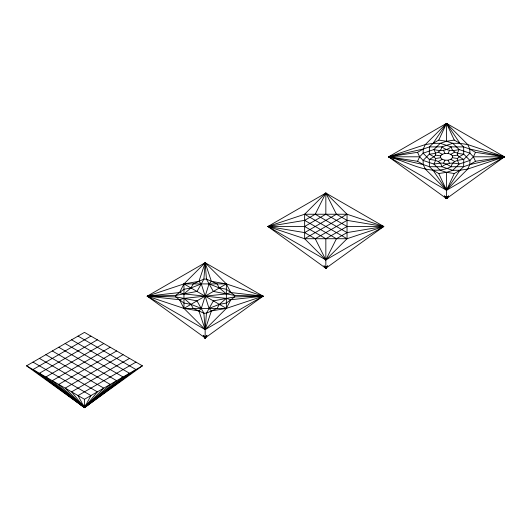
<?xml version="1.0" encoding="UTF-8"?>
<svg xmlns="http://www.w3.org/2000/svg" width="531" height="531" viewBox="0 0 531 531"><rect width="100%" height="100%" fill="white"/><g stroke="black" fill="none" stroke-linecap="round" stroke-linejoin="round"><path stroke-width="0.8" d="M423.24 149.045L423.121 153.187L419.636 156.804L417.558 161.285L388.592 156.804L446.525 123.365L504.45 156.804L446.525 198.614L388.592 156.804L425.318 144.565L433.084 143.363L440.252 143.297L446.525 141.286L454.284 140.084L459.965 143.363L463.656 146.914L469.802 149.045L504.45 156.804L446.525 190.251L388.592 156.804L423.24 149.045L429.393 146.914L441.911 146.861L452.79 143.297L459.965 143.363L467.725 144.565L504.45 156.804L467.725 169.05L459.965 170.252L452.79 170.318L446.525 172.329L438.759 173.531L433.084 170.252L429.393 166.701L423.24 164.57L388.592 156.804L417.558 152.324L423.24 149.045L425.318 144.565L446.525 123.365L467.725 144.565L469.802 149.045L469.928 153.187L473.406 156.804L475.484 161.285L504.45 156.804L475.484 152.324L469.802 149.045M475.484 152.324L473.406 156.804L469.928 160.428L459.129 164.086L452.79 170.318L441.911 166.747L429.393 166.701L429.3 159.473L433.913 156.804L435.546 155.112L435.606 153.167L433.913 149.53L440.252 143.297L451.138 146.861L463.656 146.914L463.742 154.143L469.928 160.428L469.802 164.57L467.725 169.05L446.525 190.251L425.318 169.05L423.24 164.57L423.121 160.428L419.636 156.804L417.558 152.324M457.496 158.504L457.443 160.448L459.129 164.086C453.222 162.44 446.79 162.605 441.911 166.747C440.823 160.674 434.351 159.864 429.3 159.473L423.121 153.187L433.913 149.53C439.821 151.169 446.252 151.01 451.138 146.861C452.226 152.941 458.691 153.744 463.742 154.143L459.129 156.804L457.496 158.504L452.405 157.714L450.826 159.293L448.098 160.203L444.945 160.203L442.217 159.293L440.644 157.714L440.644 155.895L442.217 154.322L444.945 153.413L448.098 153.413L450.826 154.322L452.405 155.895L452.405 157.714M205.245 336.309L205.158 337.962L147.233 296.159L205.158 262.712L263.084 296.159L205.158 337.962L203.234 335.273M207.083 335.273L205.158 337.962L203.785 335.917L205.158 337.962L206.566 335.937L205.158 337.962L205.158 329.598L206.44 313.204L213.349 300.885L234.682 296.895L263.084 296.159L205.158 329.598L147.233 296.159L183.958 283.912L198.926 281.35L203.877 279.114L206.44 279.114L217.093 283.912L219.363 287.955L226.359 293.928L234.682 295.415L263.084 296.159L226.359 308.398L211.391 310.96L206.44 313.204L203.877 313.204L193.224 308.398L190.954 304.356L183.958 298.382L175.635 296.895L147.233 296.159L183.958 308.398L198.926 310.96L201.302 308.398L209.022 283.912L211.391 281.35L226.359 283.912L263.084 296.159L230.799 299.756L226.359 298.382L183.958 293.928L179.518 292.554L147.233 296.159L179.518 299.756L183.958 298.382L226.359 293.928L230.799 292.554L263.084 296.159M205.371 336.322L205.158 337.962L203.884 335.864M323.917 265.6L325.842 268.288L383.767 226.485L325.842 193.038L267.916 226.485L325.842 268.288L326.107 266.655M90.914 336.103L32.988 369.549L84.475 407.635L142.408 365.832L84.475 332.386L26.55 365.832L84.475 407.635L84.774 406.036M97.352 339.82L39.42 373.266L84.475 407.635L84.854 406.056M446.903 197.021L446.525 198.614L444.493 195.992M324.594 266.19L325.842 268.288L326.246 266.681M110.222 347.254L52.297 380.694L84.475 407.635L84.92 406.069L84.475 407.635L45.858 376.977L103.784 343.537M205.61 336.375L205.158 337.962L204.342 336.521L205.158 337.962L206.532 335.917M325.098 266.821L325.842 268.288L326.313 266.701M327.766 265.6L325.842 268.288L325.178 266.788L325.842 268.288L326.333 266.721M78.893 402.704L84.475 407.635L85.252 405.299M198.926 281.35L205.158 262.712L226.359 283.912L230.799 292.554L234.682 295.415L234.682 296.895L226.359 303.048L219.363 304.356L209.022 308.398L201.302 283.912L198.926 281.35L193.224 283.912L190.954 287.955L183.958 293.928L175.635 295.415L147.233 296.159M179.518 292.554L183.958 283.912L205.158 262.712L203.877 279.114L201.302 283.912L190.954 287.955L183.958 289.269L175.635 295.415L175.635 296.895L179.518 299.756L183.958 308.398L205.158 329.598L211.391 310.96L217.093 308.398L219.363 304.356L226.359 298.382M79.67 403.175L84.475 407.635L85 406.082L84.475 407.635L58.729 384.411L116.661 350.964M325.35 266.721L325.842 268.288L326.565 266.808L325.842 268.288L325.291 266.741L325.842 268.288L326.392 266.741L325.842 268.288L325.218 266.768L325.842 268.288L327.089 266.19M80.38 403.6L84.475 407.635L85.079 406.096M325.576 266.655L325.842 268.288L326.446 266.741L325.842 268.288L325.37 266.701L325.842 268.288L326.505 266.788M81.09 404.018L84.475 407.635L85.106 406.142L84.475 407.635L65.167 388.128L123.092 354.681M206.433 335.864L205.158 337.962L204.515 336.435L205.158 337.962L205.809 336.462L205.158 337.962L204.442 336.468M81.694 404.595L84.475 407.635L85.166 406.142M473.406 156.804L504.45 156.804L469.802 164.57L463.656 166.701L459.965 170.252L454.284 173.531L446.525 172.329L440.252 170.318L433.913 164.086L423.121 160.428L429.3 154.143L429.393 146.914L433.084 143.363L438.759 140.084L446.525 123.365L459.965 143.363M419.636 156.804L388.592 156.804C408.644 161.736 430.296 177.015 451.138 166.747C452.226 160.674 458.691 159.864 463.742 159.473L469.928 153.187L459.129 149.53C453.222 151.169 446.79 151.01 441.911 146.861C440.823 152.941 434.351 153.744 429.3 154.143L433.913 156.804L435.546 158.504L435.606 160.448L433.913 164.086L440.219 163.11L443.584 163.143L444.945 160.203M448.098 153.413L449.465 150.472M454.284 173.531L446.525 190.251L433.084 170.252M447.587 196.37L446.525 198.614L444.593 195.926M205.875 336.468L205.158 337.962L204.548 336.448L205.158 337.962L205.975 336.521M82.332 405.107L84.475 407.635L85.206 406.149M315.241 214.239L325.842 193.038L347.042 214.239L383.767 226.485L325.842 259.925L267.916 226.485L304.641 214.239L347.042 214.239L347.042 238.724L325.842 259.925L304.641 238.724L267.916 226.485L304.641 220.358L315.241 214.239L347.042 232.605L383.767 226.485L347.042 220.358L336.442 214.239L325.842 193.038L304.641 214.239L304.641 238.724L347.042 238.724L383.767 226.485L347.042 226.485L325.842 214.239L304.641 226.485L267.916 226.485L304.641 232.605L315.241 238.724L325.842 259.925L336.442 238.724L347.042 232.605M198.926 310.96L205.158 329.598L226.359 308.398L230.799 299.756M447.275 197.147L446.525 198.614L445.124 196.57M81.847 404.509L84.475 407.635L90.914 395.562L32.988 362.115M205.928 336.521L205.158 337.962L204.707 336.375M447.693 196.437L446.525 198.614L445.177 196.523M129.531 358.398L71.605 391.845L84.475 407.635L86.035 404.821M82.464 405.027L84.475 407.635L85.683 405.492M82.544 404.941L84.475 407.635L85.279 406.215L84.475 407.635L83.009 405.624M201.302 283.912L196.974 291.433L183.958 293.928M447.825 196.49L446.525 198.614L445.204 196.51L446.525 198.614L448.556 195.992M447.839 196.51L446.525 198.614L445.356 196.437M447.865 196.523L446.525 198.614L445.768 197.147L446.525 198.614L448.449 195.926M83.095 405.598L84.475 407.635L85.836 405.558M433.084 143.363L446.525 123.365L454.284 140.084M459.965 170.252L446.525 190.251L438.759 173.531M83.115 405.558L84.475 407.635L85.856 405.598M447.918 196.57L446.525 198.614L445.463 196.37M78.044 336.103L135.969 369.549L84.475 407.635L83.672 406.215L84.475 407.635L86.407 404.941M83.267 405.492L84.475 407.635L85.942 405.624M82.916 404.821L84.475 407.635L86.487 405.027M135.969 362.115L78.044 395.562L84.475 407.635L97.352 391.845L39.42 358.398M83.752 406.149L84.475 407.635L87.104 404.509M71.605 339.82L129.531 373.266L84.475 407.635L83.832 406.129L84.475 407.635L86.626 405.107M65.167 343.537L123.092 376.977L84.475 407.635L83.871 406.096L84.475 407.635L87.257 404.595M58.729 347.254L116.661 380.694L84.475 407.635L83.951 406.082L84.475 407.635L87.867 404.018M83.706 405.299L84.475 407.635L103.784 388.128L45.858 354.681M83.998 406.056L84.475 407.635L88.571 403.6M84.031 406.069L84.475 407.635L89.281 403.175M84.097 406.056L84.475 407.635L110.222 384.411L52.297 350.964M84.177 406.036L84.475 407.635L90.058 402.704M304.641 232.605L336.442 214.239M183.958 308.398L226.359 283.912L226.359 308.398L183.958 308.398L183.958 283.912L226.359 283.912M304.641 238.724L347.042 214.239M438.487 161.444L442.217 159.293M450.826 154.322L454.556 152.171M315.241 238.724L347.042 220.358M304.641 226.485L325.842 238.724L347.042 226.485M469.802 164.57L475.484 161.285M26.55 365.832L84.475 399.279L142.408 365.832M435.546 158.504L440.644 157.714M452.405 155.895L457.496 155.112L459.129 156.804L463.742 159.473L463.656 166.701L451.138 166.747L446.525 164.086L443.584 163.143M438.759 140.084L446.525 141.286L452.79 143.297L459.129 149.53L457.443 153.167L457.496 155.112M435.546 155.112L440.644 155.895M226.359 293.928L213.349 291.433L206.44 279.114L205.158 262.712L211.391 281.35M183.958 298.382L196.974 300.885L203.877 313.204L205.158 329.598M209.022 283.912L219.363 287.955L226.359 289.269L230.799 292.554M201.302 308.398L190.954 304.356L183.958 303.048L179.518 299.756M438.487 152.171L442.217 154.322M450.826 159.293L454.556 161.444M417.558 161.285L423.24 164.57M304.641 214.239L347.042 238.724M304.641 220.358L336.442 238.724M183.958 283.912L226.359 308.398M209.022 308.398L211.391 310.96M445.828 197.134L446.525 198.614L447.221 197.14L446.525 198.614L445.861 197.107M443.584 150.472L444.945 153.413M448.098 160.203L449.465 163.143M446.007 197.047L446.525 198.614L447.228 197.12L446.525 198.614L445.914 197.067L446.525 198.614L447.129 197.067L446.525 198.614L445.96 197.081L446.525 198.614L447.115 197.081L446.525 198.614L446.04 197.054L446.525 198.614L447.042 197.047L446.525 198.614L446.047 197.034L446.525 198.614L447.002 197.054L446.525 198.614L446.093 197.041L446.525 198.614L446.976 197.021L446.525 198.614L446.126 197.028L446.525 198.614L446.956 197.041L446.525 198.614L446.166 196.994M446.286 196.981L446.525 198.614L446.883 196.994L446.525 198.614L446.173 196.994L446.525 198.614L446.525 172.329M204.946 336.322L205.158 337.962L205.769 336.448L205.158 337.962L204.793 336.375L205.158 337.962L205.524 336.375L205.158 337.962L205.072 336.309M446.525 123.365L446.525 141.286M325.842 193.038L325.842 214.239M325.842 238.724L325.842 268.288M84.475 399.279L84.475 407.635"/></g></svg>
